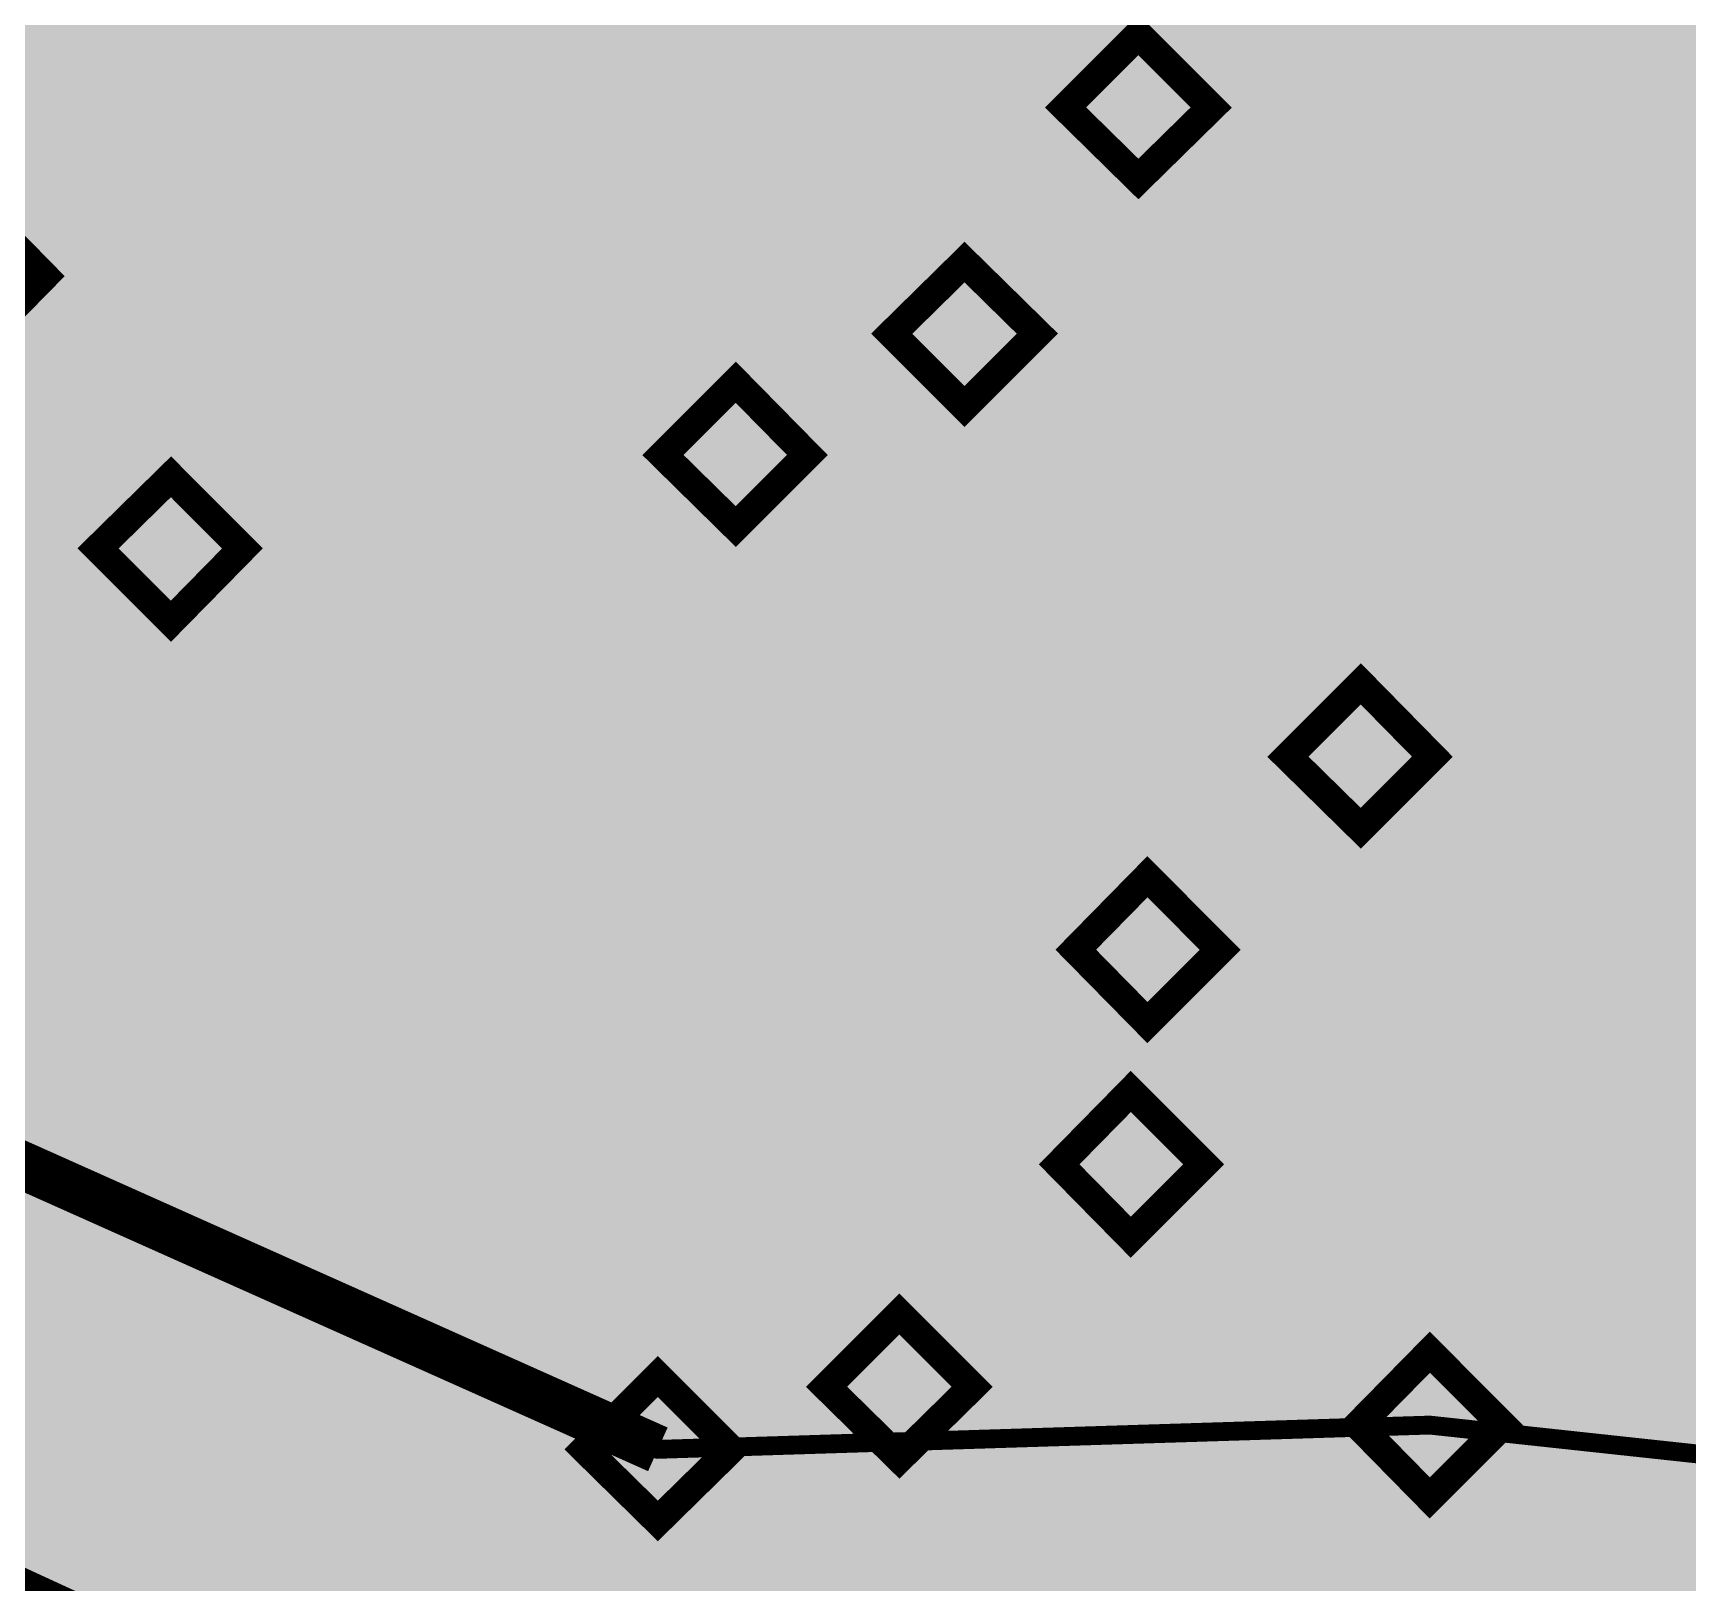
# Model space of a CAD drawing. Header units: millimetres. Extents: x 92 to 588, y 96 to 434.
# Drawn here: x 487.79 to 510.62, y 305.05 to 326.44 of the extents above; entities that cross this region are included whole.
import ezdxf

# ---------------------------------------------------------------- set-up
doc = ezdxf.new("R2010")
doc.units = ezdxf.units.MM
doc.layers.add('H', color=7, linetype='Continuous')
doc.layers.add('P', color=7, linetype='Continuous')

msp = doc.modelspace()

# ---------------------------------------------------------------- hatches: boundary and pattern name
at = {"layer": 'H', "linetype": 'Continuous'}
for points in [[(291.162, 223.903), (291.162, 433.788), (588.166, 433.788), (588.166, 223.903), (291.162, 223.903)], [(503.04, 324.427), (502.035, 325.414), (503.04, 326.42), (504.046, 325.414), (503.04, 324.427)], [(504.046, 323.016), (503.958, 323.016), (503.799, 323.051), (503.728, 323.068), (503.658, 323.104), (503.534, 323.192), (503.464, 323.245), (503.411, 323.333), (503.305, 323.509), (503.27, 323.633), (503.234, 323.756), (503.181, 324.039), (503.181, 324.197), (503.181, 324.374), (503.217, 324.674), (503.252, 324.815), (503.287, 324.938), (503.393, 325.185), (503.464, 325.291), (503.534, 325.379), (503.728, 325.538), (503.834, 325.591), (503.94, 325.644), (504.205, 325.697), (504.346, 325.697), (504.434, 325.697), (504.504, 325.697), (504.575, 325.679), (504.645, 325.661), (504.645, 325.326), (504.575, 325.362), (504.487, 325.379), (504.399, 325.397), (504.293, 325.397), (504.222, 325.397), (504.081, 325.379), (503.94, 325.326), (503.834, 325.238), (503.781, 325.185), (503.728, 325.132), (503.658, 324.991), (503.587, 324.832), (503.552, 324.638), (503.534, 324.533), (503.658, 324.356), (503.534, 324.286), (503.534, 324.25), (503.534, 324.18), (503.534, 324.127), (503.534, 324.003), (503.57, 323.774), (503.587, 323.703), (503.622, 323.615), (503.675, 323.492), (503.711, 323.439), (503.799, 323.368), (503.869, 323.333), (503.958, 323.298), (504.046, 323.298), (504.152, 323.298), (504.275, 323.351), (504.346, 323.404), (504.381, 323.457), (504.416, 323.492), (504.451, 323.58), (504.504, 323.756), (504.504, 323.898), (504.504, 323.968), (504.487, 324.109), (504.469, 324.162), (504.451, 324.215), (504.381, 324.303), (504.328, 324.338), (504.293, 324.374), (504.222, 324.409), (504.187, 324.427), (504.099, 324.427), (504.01, 324.427), (503.887, 324.427), (503.764, 324.391), (503.658, 324.356), (503.534, 324.533), (503.658, 324.621), (503.799, 324.674), (503.869, 324.691), (504.01, 324.727), (504.081, 324.727), (504.222, 324.709), (504.346, 324.691), (504.399, 324.674), (504.522, 324.603), (504.575, 324.568), (504.645, 324.515), (504.751, 324.374), (504.787, 324.303), (504.822, 324.215), (504.857, 324.021), (504.857, 323.809), (504.822, 323.633), (504.804, 323.545), (504.769, 323.457), (504.681, 323.315), (504.628, 323.263), (504.557, 323.21), (504.434, 323.104), (504.363, 323.086), (504.293, 323.051), (504.134, 323.016), (504.046, 323.016)], [(508.226, 323.068), (508.226, 323.439), (508.385, 323.598), (508.544, 323.739), (508.702, 323.898), (508.844, 324.056), (508.985, 324.215), (509.179, 324.48), (509.249, 324.568), (509.302, 324.674), (509.355, 324.868), (509.355, 324.973), (509.355, 325.079), (509.32, 325.168), (509.302, 325.203), (509.249, 325.273), (509.232, 325.309), (509.161, 325.344), (509.09, 325.379), (509.002, 325.397), (508.914, 325.414), (508.826, 325.397), (508.72, 325.379), (508.632, 325.362), (508.544, 325.326), (508.473, 325.291), (508.403, 325.256), (508.332, 325.22), (508.297, 325.185), (508.279, 325.556), (508.403, 325.608), (508.579, 325.661), (508.667, 325.679), (508.844, 325.697), (508.932, 325.714), (509.02, 325.697), (509.179, 325.679), (509.32, 325.626), (509.443, 325.556), (509.496, 325.52), (509.549, 325.467), (509.62, 325.362), (509.673, 325.22), (509.708, 325.079), (509.708, 324.991), (509.708, 324.85), (509.673, 324.709), (509.637, 324.585), (509.567, 324.48), (509.514, 324.374), (509.426, 324.25), (509.32, 324.144), (509.232, 324.039), (509.055, 323.862), (508.861, 323.668), (508.685, 323.492), (508.544, 323.368), (509.814, 323.368), (509.814, 323.068), (508.226, 323.068)], [(505.88, 323.016), (505.686, 323.016), (505.51, 323.051), (505.333, 323.104), (505.192, 323.157), (505.192, 323.527), (505.263, 323.492), (505.333, 323.457), (505.422, 323.421), (505.51, 323.386), (505.598, 323.351), (505.686, 323.333), (505.774, 323.315), (505.88, 323.315), (505.986, 323.315), (506.092, 323.351), (506.127, 323.368), (506.215, 323.439), (506.251, 323.474), (506.321, 323.562), (506.356, 323.651), (506.374, 323.756), (506.392, 323.898), (506.392, 323.968), (506.374, 324.074), (506.356, 324.127), (506.321, 324.162), (506.268, 324.233), (506.233, 324.268), (506.198, 324.303), (506.11, 324.338), (506.057, 324.356), (505.951, 324.374), (505.81, 324.391), (505.669, 324.374), (505.527, 324.356), (505.404, 324.338), (505.298, 324.321), (505.298, 325.661), (506.727, 325.661), (506.727, 325.344), (505.633, 325.344), (505.633, 324.656), (505.704, 324.674), (505.827, 324.674), (505.88, 324.674), (506.057, 324.674), (506.215, 324.638), (506.286, 324.621), (506.409, 324.568), (506.48, 324.515), (506.533, 324.462), (506.639, 324.338), (506.674, 324.268), (506.709, 324.197), (506.745, 324.003), (506.745, 323.792), (506.709, 323.633), (506.674, 323.545), (506.639, 323.474), (506.568, 323.333), (506.515, 323.263), (506.462, 323.21), (506.321, 323.121), (506.233, 323.086), (506.162, 323.051), (505.968, 323.016), (505.88, 323.016)], [(486.954, 322.081), (485.948, 323.086), (486.954, 324.092), (487.941, 323.086), (486.954, 322.081)], [(507.256, 323.068), (507.256, 323.562), (507.679, 323.562), (507.679, 323.068), (507.256, 323.068)], [(500.641, 321.287), (499.636, 322.292), (500.641, 323.28), (501.647, 322.292), (500.641, 321.287)], [(488.859, 320.158), (488.7, 320.193), (488.629, 320.211), (488.559, 320.246), (488.435, 320.334), (488.382, 320.387), (488.312, 320.458), (488.206, 320.652), (488.171, 320.775), (488.135, 320.881), (488.1, 321.181), (488.1, 321.34), (488.1, 321.516), (488.135, 321.816), (488.171, 321.957), (488.206, 322.081), (488.312, 322.328), (488.382, 322.433), (488.453, 322.522), (488.629, 322.68), (488.735, 322.733), (488.859, 322.786), (489.106, 322.839), (489.247, 322.839), (489.335, 322.839), (489.423, 322.839), (489.494, 322.822), (489.547, 322.804), (489.547, 322.469), (489.476, 322.504), (489.388, 322.522), (489.3, 322.539), (489.211, 322.539), (489.123, 322.539), (488.982, 322.522), (488.859, 322.469), (488.735, 322.381), (488.682, 322.328), (488.629, 322.275), (488.559, 322.134), (488.506, 321.975), (488.453, 321.781), (488.453, 321.675), (488.559, 321.499), (488.453, 321.428), (488.453, 321.393), (488.453, 321.358), (488.435, 321.322), (488.435, 321.269), (488.453, 321.146), (488.471, 320.917), (488.488, 320.828), (488.524, 320.758), (488.594, 320.634), (488.629, 320.581), (488.7, 320.511), (488.788, 320.476), (488.859, 320.44), (488.947, 320.44), (489.053, 320.44), (489.176, 320.493), (489.247, 320.546), (489.282, 320.581), (489.317, 320.634), (489.37, 320.723), (489.405, 320.899), (489.423, 321.04), (489.423, 321.111), (489.388, 321.252), (489.37, 321.305), (489.353, 321.358), (489.282, 321.446), (489.247, 321.481), (489.211, 321.516), (489.123, 321.552), (489.088, 321.552), (489, 321.569), (488.912, 321.569), (488.788, 321.569), (488.682, 321.534), (488.559, 321.499), (488.453, 321.675), (488.576, 321.763), (488.7, 321.816), (488.77, 321.834), (488.912, 321.851), (488.982, 321.869), (489.141, 321.851), (489.247, 321.834), (489.317, 321.816), (489.423, 321.746), (489.494, 321.71), (489.564, 321.657), (489.67, 321.516), (489.705, 321.428), (489.741, 321.358), (489.776, 321.163), (489.776, 320.952), (489.741, 320.758), (489.705, 320.687), (489.67, 320.599), (489.582, 320.458), (489.529, 320.405), (489.476, 320.334), (489.335, 320.246), (489.264, 320.211), (489.194, 320.193), (489.035, 320.158), (488.859, 320.158)], [(490.781, 320.158), (490.605, 320.158), (490.411, 320.193), (490.252, 320.246), (490.111, 320.299), (490.111, 320.67), (490.182, 320.634), (490.252, 320.599), (490.323, 320.564), (490.411, 320.528), (490.517, 320.493), (490.605, 320.476), (490.693, 320.458), (490.781, 320.458), (490.887, 320.458), (490.993, 320.493), (491.046, 320.511), (491.134, 320.581), (491.169, 320.617), (491.222, 320.687), (491.258, 320.793), (491.293, 320.899), (491.293, 321.04), (491.293, 321.093), (491.275, 321.216), (491.258, 321.269), (491.24, 321.305), (491.187, 321.375), (491.152, 321.41), (491.116, 321.446), (491.011, 321.481), (490.958, 321.499), (490.852, 321.516), (490.728, 321.534), (490.587, 321.516), (490.446, 321.499), (490.305, 321.481), (490.217, 321.463), (490.217, 322.786), (491.628, 322.786), (491.628, 322.486), (490.552, 322.486), (490.552, 321.798), (490.605, 321.816), (490.728, 321.816), (490.781, 321.816), (490.975, 321.816), (491.116, 321.781), (491.187, 321.763), (491.31, 321.693), (491.381, 321.657), (491.452, 321.604), (491.54, 321.481), (491.575, 321.41), (491.61, 321.34), (491.646, 321.146), (491.646, 320.934), (491.61, 320.775), (491.593, 320.687), (491.557, 320.617), (491.469, 320.476), (491.416, 320.405), (491.363, 320.352), (491.222, 320.264), (491.152, 320.229), (491.064, 320.193), (490.887, 320.158), (490.781, 320.158)], [(493.85, 320.158), (493.692, 320.193), (493.621, 320.211), (493.551, 320.246), (493.427, 320.334), (493.374, 320.387), (493.304, 320.458), (493.198, 320.652), (493.163, 320.775), (493.127, 320.881), (493.092, 321.181), (493.092, 321.34), (493.092, 321.516), (493.127, 321.816), (493.163, 321.957), (493.198, 322.081), (493.304, 322.328), (493.374, 322.433), (493.445, 322.522), (493.621, 322.68), (493.727, 322.733), (493.85, 322.786), (494.097, 322.839), (494.239, 322.839), (494.327, 322.839), (494.415, 322.839), (494.485, 322.822), (494.538, 322.804), (494.538, 322.469), (494.468, 322.504), (494.38, 322.522), (494.291, 322.539), (494.203, 322.539), (494.115, 322.539), (493.974, 322.522), (493.85, 322.469), (493.727, 322.381), (493.674, 322.328), (493.621, 322.275), (493.551, 322.134), (493.498, 321.975), (493.445, 321.781), (493.445, 321.675), (493.551, 321.499), (493.445, 321.428), (493.445, 321.393), (493.445, 321.358), (493.427, 321.322), (493.427, 321.269), (493.445, 321.146), (493.462, 320.917), (493.48, 320.828), (493.515, 320.758), (493.586, 320.634), (493.621, 320.581), (493.692, 320.511), (493.78, 320.476), (493.85, 320.44), (493.939, 320.44), (494.045, 320.44), (494.168, 320.493), (494.256, 320.546), (494.274, 320.581), (494.309, 320.634), (494.362, 320.723), (494.397, 320.899), (494.415, 321.04), (494.415, 321.111), (494.38, 321.252), (494.362, 321.305), (494.344, 321.358), (494.274, 321.446), (494.239, 321.481), (494.203, 321.516), (494.115, 321.552), (494.08, 321.552), (493.992, 321.569), (493.903, 321.569), (493.78, 321.569), (493.674, 321.534), (493.551, 321.499), (493.445, 321.675), (493.568, 321.763), (493.692, 321.816), (493.762, 321.834), (493.903, 321.851), (493.974, 321.869), (494.133, 321.851), (494.239, 321.834), (494.309, 321.816), (494.415, 321.746), (494.485, 321.71), (494.556, 321.657), (494.662, 321.516), (494.697, 321.428), (494.732, 321.358), (494.768, 321.163), (494.768, 321.058), (494.768, 320.952), (494.732, 320.758), (494.697, 320.687), (494.662, 320.599), (494.574, 320.458), (494.521, 320.405), (494.468, 320.334), (494.327, 320.246), (494.256, 320.211), (494.186, 320.193), (494.027, 320.158), (493.85, 320.158)], [(497.484, 319.629), (496.479, 320.617), (497.484, 321.622), (498.472, 320.617), (497.484, 319.629)], [(492.175, 320.211), (492.175, 320.705), (492.58, 320.705), (492.58, 320.211), (492.175, 320.211)], [(489.688, 318.324), (488.682, 319.329), (489.688, 320.317), (490.675, 319.329), (489.688, 318.324)], [(500.359, 317.301), (500.2, 317.318), (500.13, 317.353), (500.059, 317.389), (499.918, 317.477), (499.865, 317.53), (499.812, 317.6), (499.707, 317.794), (499.654, 317.9), (499.618, 318.024), (499.583, 318.306), (499.583, 318.482), (499.583, 318.641), (499.618, 318.959), (499.654, 319.082), (499.689, 319.223), (499.795, 319.453), (499.865, 319.558), (499.936, 319.664), (500.13, 319.805), (500.236, 319.876), (500.342, 319.911), (500.606, 319.982), (500.747, 319.982), (500.835, 319.982), (500.906, 319.964), (500.977, 319.964), (501.047, 319.946), (501.047, 319.611), (500.977, 319.629), (500.888, 319.664), (500.8, 319.682), (500.694, 319.682), (500.624, 319.682), (500.465, 319.647), (500.342, 319.594), (500.236, 319.523), (500.183, 319.47), (500.13, 319.4), (500.042, 319.276), (499.989, 319.117), (499.954, 318.923), (499.936, 318.818), (500.059, 318.641), (499.936, 318.571), (499.936, 318.535), (499.936, 318.5), (499.936, 318.271), (499.971, 318.059), (499.989, 317.971), (500.024, 317.9), (500.077, 317.777), (500.112, 317.724), (500.2, 317.653), (500.271, 317.6), (500.359, 317.583), (500.447, 317.583), (500.536, 317.583), (500.677, 317.636), (500.747, 317.689), (500.783, 317.724), (500.818, 317.759), (500.853, 317.865), (500.906, 318.024), (500.906, 318.165), (500.906, 318.253), (500.888, 318.377), (500.871, 318.429), (500.853, 318.482), (500.783, 318.588), (500.73, 318.623), (500.694, 318.641), (500.624, 318.676), (500.571, 318.694), (500.5, 318.712), (500.412, 318.712), (500.289, 318.712), (500.165, 318.676), (500.059, 318.641), (499.936, 318.818), (500.059, 318.888), (500.2, 318.941), (500.253, 318.976), (500.412, 318.994), (500.483, 318.994), (500.624, 318.994), (500.747, 318.959), (500.8, 318.941), (500.924, 318.888), (500.977, 318.835), (501.047, 318.782), (501.153, 318.659), (501.188, 318.571), (501.224, 318.482), (501.259, 318.288), (501.259, 318.183), (501.259, 318.094), (501.224, 317.9), (501.188, 317.812), (501.153, 317.742), (501.065, 317.6), (501.012, 317.53), (500.959, 317.477), (500.835, 317.389), (500.765, 317.353), (500.694, 317.318), (500.536, 317.301), (500.359, 317.301)], [(504.628, 317.353), (504.628, 317.706), (504.787, 317.865), (504.945, 318.024), (505.104, 318.165), (505.245, 318.324), (505.386, 318.482), (505.58, 318.747), (505.651, 318.853), (505.704, 318.941), (505.757, 319.153), (505.757, 319.258), (505.757, 319.364), (505.721, 319.453), (505.704, 319.488), (505.651, 319.558), (505.633, 319.576), (505.563, 319.629), (505.492, 319.664), (505.404, 319.682), (505.316, 319.682), (505.228, 319.682), (505.122, 319.664), (505.034, 319.629), (504.945, 319.594), (504.875, 319.576), (504.804, 319.523), (504.734, 319.488), (504.698, 319.453), (504.681, 319.823), (504.804, 319.876), (504.981, 319.929), (505.069, 319.964), (505.245, 319.982), (505.333, 319.982), (505.422, 319.982), (505.58, 319.964), (505.721, 319.911), (505.845, 319.841), (505.898, 319.788), (505.951, 319.735), (506.021, 319.629), (506.074, 319.505), (506.11, 319.347), (506.11, 319.276), (506.11, 319.117), (506.074, 318.994), (506.039, 318.87), (505.968, 318.747), (505.898, 318.641), (505.827, 318.535), (505.721, 318.429), (505.633, 318.306), (505.457, 318.13), (505.263, 317.953), (505.086, 317.759), (504.945, 317.636), (506.215, 317.636), (506.215, 317.353), (504.628, 317.353)], [(502.282, 317.301), (502.088, 317.301), (501.911, 317.336), (501.735, 317.371), (501.594, 317.442), (501.594, 317.812), (501.665, 317.777), (501.735, 317.742), (501.823, 317.706), (501.911, 317.671), (502, 317.636), (502.088, 317.618), (502.176, 317.6), (502.282, 317.6), (502.388, 317.6), (502.494, 317.636), (502.529, 317.653), (502.617, 317.706), (502.652, 317.759), (502.723, 317.83), (502.758, 317.936), (502.776, 318.041), (502.793, 318.165), (502.793, 318.235), (502.758, 318.341), (502.758, 318.394), (502.723, 318.447), (502.67, 318.518), (502.635, 318.535), (502.599, 318.571), (502.511, 318.623), (502.458, 318.641), (502.352, 318.659), (502.211, 318.659), (502.07, 318.659), (501.929, 318.641), (501.806, 318.623), (501.7, 318.606), (501.7, 319.929), (503.129, 319.929), (503.129, 319.629), (502.035, 319.629), (502.035, 318.941), (502.105, 318.941), (502.158, 318.941), (502.229, 318.959), (502.282, 318.959), (502.458, 318.941), (502.617, 318.923), (502.67, 318.906), (502.811, 318.835), (502.882, 318.8), (502.935, 318.747), (503.04, 318.623), (503.076, 318.553), (503.111, 318.465), (503.129, 318.288), (503.146, 318.165), (503.129, 318.077), (503.111, 317.9), (503.076, 317.83), (503.04, 317.742), (502.97, 317.6), (502.917, 317.548), (502.864, 317.495), (502.723, 317.389), (502.635, 317.353), (502.564, 317.336), (502.37, 317.301), (502.282, 317.301)], [(507.591, 317.353), (507.591, 318.235), (507.591, 318.518), (507.591, 319.523), (506.709, 318.518), (507.591, 318.518), (507.591, 318.235), (506.445, 318.235), (506.445, 318.606), (507.609, 319.929), (507.926, 319.929), (507.926, 318.518), (508.226, 318.518), (508.226, 318.235), (507.926, 318.235), (507.926, 317.353), (507.591, 317.353)], [(503.658, 317.353), (503.658, 317.847), (504.081, 317.847), (504.081, 317.353), (503.658, 317.353)], [(506.11, 315.466), (505.104, 316.454), (506.11, 317.459), (507.097, 316.454), (506.11, 315.466)], [(487.589, 314.143), (487.589, 314.425), (487.659, 314.425), (487.783, 314.461), (487.836, 314.496), (487.871, 314.531), (487.941, 314.637), (487.977, 314.708), (487.994, 314.761), (488.03, 314.937), (488.047, 315.025), (488.065, 315.237), (488.065, 315.484), (488.065, 315.748), (488.047, 315.942), (488.03, 316.048), (487.994, 316.207), (487.977, 316.278), (487.941, 316.348), (487.871, 316.436), (487.836, 316.472), (487.783, 316.507), (487.659, 316.542), (487.589, 316.542), (487.518, 316.542), (487.412, 316.507), (487.359, 316.472), (487.306, 316.436), (487.236, 316.33), (487.218, 316.278), (487.183, 316.207), (487.148, 316.031), (487.13, 315.942), (487.13, 315.731), (487.112, 315.484), (487.13, 315.237), (487.13, 315.025), (487.148, 314.937), (487.183, 314.778), (487.201, 314.708), (487.236, 314.637), (487.306, 314.531), (487.359, 314.496), (487.395, 314.461), (487.518, 314.425), (487.589, 314.425), (487.589, 314.143), (487.483, 314.143), (487.306, 314.178), (487.148, 314.267), (487.024, 314.39), (486.971, 314.478), (486.918, 314.567), (486.848, 314.778), (486.795, 315.025), (486.777, 315.325), (486.76, 315.484), (486.777, 315.66), (486.795, 315.96), (486.848, 316.207), (486.918, 316.419), (486.971, 316.507), (487.024, 316.577), (487.148, 316.701), (487.306, 316.789), (487.483, 316.824), (487.589, 316.824), (487.695, 316.824), (487.889, 316.789), (488.047, 316.701), (488.171, 316.577), (488.224, 316.489), (488.259, 316.419), (488.347, 316.207), (488.4, 315.942), (488.418, 315.66), (488.418, 315.325), (488.4, 315.025), (488.347, 314.761), (488.259, 314.549), (488.224, 314.461), (488.171, 314.39), (488.03, 314.267), (487.889, 314.178), (487.695, 314.143), (487.589, 314.143)], [(488.753, 314.196), (488.753, 314.567), (488.929, 314.725), (489.088, 314.866), (489.229, 315.025), (489.388, 315.184), (489.529, 315.343), (489.723, 315.607), (489.776, 315.695), (489.829, 315.801), (489.882, 315.995), (489.899, 316.101), (489.882, 316.207), (489.864, 316.295), (489.846, 316.33), (489.794, 316.401), (489.758, 316.436), (489.705, 316.472), (489.617, 316.507), (489.547, 316.524), (489.441, 316.542), (489.353, 316.524), (489.264, 316.507), (489.176, 316.489), (489.088, 316.454), (489.017, 316.419), (488.947, 316.383), (488.876, 316.348), (488.823, 316.313), (488.806, 316.683), (488.929, 316.736), (489.106, 316.789), (489.211, 316.807), (489.388, 316.824), (489.476, 316.842), (489.564, 316.824), (489.723, 316.807), (489.864, 316.754), (489.988, 316.683), (490.04, 316.648), (490.093, 316.595), (490.164, 316.472), (490.217, 316.348), (490.252, 316.207), (490.252, 316.119), (490.235, 315.978), (490.217, 315.837), (490.164, 315.713), (490.111, 315.607), (490.04, 315.501), (489.952, 315.378), (489.864, 315.272), (489.758, 315.166), (489.6, 314.99), (489.405, 314.796), (489.211, 314.619), (489.088, 314.496), (490.358, 314.496), (490.358, 314.196), (488.753, 314.196)], [(503.164, 312.785), (502.176, 313.79), (503.164, 314.796), (504.169, 313.79), (503.164, 312.785)], [(503.94, 311.656), (503.852, 311.674), (503.693, 311.691), (503.622, 311.727), (503.552, 311.762), (503.428, 311.85), (503.375, 311.903), (503.305, 311.974), (503.199, 312.168), (503.164, 312.273), (503.129, 312.397), (503.093, 312.679), (503.093, 312.856), (503.093, 313.014), (503.129, 313.314), (503.164, 313.455), (503.199, 313.596), (503.305, 313.826), (503.375, 313.932), (503.446, 314.02), (503.622, 314.178), (503.728, 314.231), (503.852, 314.284), (504.099, 314.337), (504.24, 314.355), (504.328, 314.355), (504.399, 314.337), (504.487, 314.337), (504.54, 314.32), (504.54, 313.984), (504.469, 314.002), (504.381, 314.037), (504.293, 314.055), (504.205, 314.055), (504.116, 314.055), (503.975, 314.02), (503.834, 313.967), (503.728, 313.879), (503.675, 313.826), (503.622, 313.773), (503.552, 313.649), (503.499, 313.473), (503.446, 313.297), (503.446, 313.191), (503.552, 312.997), (503.446, 312.944), (503.446, 312.908), (503.428, 312.873), (503.428, 312.644), (503.464, 312.432), (503.481, 312.344), (503.517, 312.256), (503.587, 312.132), (503.622, 312.097), (503.693, 312.027), (503.764, 311.974), (503.852, 311.956), (503.94, 311.938), (504.046, 311.956), (504.169, 312.009), (504.24, 312.062), (504.275, 312.097), (504.31, 312.132), (504.363, 312.221), (504.399, 312.397), (504.416, 312.538), (504.416, 312.626), (504.381, 312.75), (504.363, 312.803), (504.346, 312.856), (504.275, 312.961), (504.24, 312.997), (504.205, 313.014), (504.116, 313.05), (504.081, 313.067), (503.993, 313.085), (503.905, 313.085), (503.781, 313.085), (503.675, 313.05), (503.552, 312.997), (503.446, 313.191), (503.57, 313.261), (503.693, 313.314), (503.764, 313.349), (503.905, 313.367), (503.975, 313.367), (504.116, 313.367), (504.24, 313.332), (504.293, 313.314), (504.416, 313.261), (504.487, 313.208), (504.557, 313.155), (504.663, 313.014), (504.698, 312.944), (504.716, 312.856), (504.751, 312.662), (504.769, 312.556), (504.751, 312.45), (504.734, 312.273), (504.698, 312.185), (504.663, 312.097), (504.575, 311.956), (504.522, 311.903), (504.451, 311.85), (504.328, 311.762), (504.257, 311.727), (504.187, 311.691), (504.028, 311.674), (503.94, 311.656)], [(505.774, 311.656), (505.598, 311.674), (505.404, 311.709), (505.245, 311.744), (505.104, 311.815), (505.104, 312.185), (505.175, 312.15), (505.245, 312.115), (505.316, 312.079), (505.404, 312.044), (505.51, 312.009), (505.598, 311.991), (505.686, 311.974), (505.774, 311.956), (505.88, 311.974), (505.986, 312.009), (506.039, 312.027), (506.11, 312.079), (506.162, 312.115), (506.215, 312.203), (506.251, 312.291), (506.286, 312.415), (506.286, 312.538), (506.286, 312.609), (506.268, 312.714), (506.251, 312.767), (506.233, 312.803), (506.18, 312.891), (506.145, 312.908), (506.11, 312.944), (506.004, 312.997), (505.951, 312.997), (505.845, 313.032), (505.721, 313.032), (505.58, 313.032), (505.439, 313.014), (505.298, 312.997), (505.21, 312.961), (505.21, 314.302), (506.621, 314.302), (506.621, 314.002), (505.545, 314.002), (505.545, 313.314), (505.598, 313.314), (505.669, 313.314), (505.721, 313.332), (505.774, 313.332), (505.968, 313.314), (506.11, 313.297), (506.18, 313.279), (506.304, 313.208), (506.374, 313.155), (506.427, 313.12), (506.533, 312.997), (506.568, 312.926), (506.603, 312.838), (506.639, 312.662), (506.639, 312.538), (506.639, 312.45), (506.603, 312.273), (506.586, 312.185), (506.55, 312.115), (506.462, 311.974), (506.409, 311.921), (506.356, 311.868), (506.215, 311.762), (506.145, 311.727), (506.057, 311.691), (505.88, 311.674), (505.774, 311.656)], [(508.491, 311.674), (508.42, 311.674), (508.332, 311.691), (508.279, 311.709), (508.279, 312.027), (508.332, 312.009), (508.42, 311.991), (508.508, 311.974), (508.614, 311.974), (508.702, 311.974), (508.844, 311.991), (508.985, 312.044), (509.09, 312.132), (509.143, 312.185), (509.196, 312.238), (509.267, 312.379), (509.32, 312.538), (509.355, 312.732), (509.373, 312.82), (509.267, 313.014), (509.373, 313.067), (509.373, 313.138), (509.373, 313.191), (509.373, 313.244), (509.373, 313.367), (509.355, 313.579), (509.32, 313.667), (509.302, 313.755), (509.232, 313.879), (509.196, 313.932), (509.161, 313.967), (509.073, 314.02), (509.038, 314.037), (508.949, 314.073), (508.861, 314.073), (508.755, 314.055), (508.632, 314.02), (508.561, 313.949), (508.526, 313.914), (508.491, 313.879), (508.455, 313.79), (508.403, 313.614), (508.403, 313.473), (508.403, 313.402), (508.42, 313.261), (508.438, 313.208), (508.455, 313.155), (508.526, 313.067), (508.579, 313.032), (508.614, 312.997), (508.685, 312.961), (508.72, 312.944), (508.808, 312.944), (508.896, 312.926), (509.02, 312.944), (509.143, 312.979), (509.267, 313.014), (509.373, 312.82), (509.232, 312.75), (509.108, 312.697), (509.038, 312.679), (508.896, 312.644), (508.826, 312.644), (508.685, 312.662), (508.561, 312.679), (508.508, 312.697), (508.385, 312.767), (508.332, 312.803), (508.261, 312.856), (508.156, 312.997), (508.12, 313.067), (508.085, 313.155), (508.05, 313.349), (508.05, 313.455), (508.05, 313.561), (508.085, 313.738), (508.12, 313.826), (508.138, 313.914), (508.244, 314.055), (508.297, 314.108), (508.35, 314.161), (508.473, 314.249), (508.632, 314.32), (508.791, 314.355), (508.949, 314.355), (509.126, 314.32), (509.196, 314.284), (509.267, 314.267), (509.39, 314.178), (509.443, 314.126), (509.514, 314.037), (509.602, 313.861), (509.655, 313.755), (509.69, 313.632), (509.725, 313.332), (509.725, 312.997), (509.69, 312.697), (509.655, 312.556), (509.62, 312.415), (509.514, 312.185), (509.443, 312.079), (509.355, 311.991), (509.179, 311.833), (509.073, 311.78), (508.967, 311.727), (508.72, 311.674), (508.561, 311.674), (508.491, 311.674)], [(507.168, 311.709), (507.168, 312.203), (507.574, 312.203), (507.574, 311.709), (507.168, 311.709)], [(502.935, 309.822), (501.947, 310.827), (502.935, 311.833), (503.94, 310.827), (502.935, 309.822)], [(490.658, 307.74), (490.499, 307.758), (490.429, 307.793), (490.358, 307.828), (490.235, 307.917), (490.182, 307.97), (490.111, 308.04), (490.005, 308.234), (489.97, 308.34), (489.935, 308.463), (489.899, 308.746), (489.899, 308.922), (489.899, 309.081), (489.935, 309.398), (489.97, 309.522), (490.005, 309.663), (490.111, 309.892), (490.182, 309.998), (490.252, 310.104), (490.429, 310.245), (490.534, 310.316), (490.658, 310.351), (490.905, 310.421), (491.046, 310.421), (491.134, 310.421), (491.222, 310.404), (491.293, 310.404), (491.346, 310.386), (491.346, 310.051), (491.275, 310.069), (491.187, 310.104), (491.099, 310.122), (491.011, 310.122), (490.922, 310.122), (490.781, 310.086), (490.658, 310.033), (490.534, 309.963), (490.481, 309.91), (490.429, 309.839), (490.358, 309.716), (490.305, 309.557), (490.252, 309.363), (490.252, 309.257), (490.358, 309.081), (490.252, 309.01), (490.252, 308.975), (490.252, 308.94), (490.235, 308.904), (490.235, 308.852), (490.252, 308.71), (490.27, 308.499), (490.287, 308.411), (490.323, 308.34), (490.393, 308.217), (490.429, 308.164), (490.499, 308.093), (490.587, 308.04), (490.658, 308.023), (490.746, 308.023), (490.852, 308.023), (490.975, 308.075), (491.046, 308.128), (491.081, 308.164), (491.116, 308.199), (491.169, 308.305), (491.205, 308.463), (491.222, 308.605), (491.222, 308.693), (491.187, 308.816), (491.169, 308.869), (491.152, 308.922), (491.081, 309.028), (491.046, 309.063), (491.011, 309.081), (490.922, 309.116), (490.887, 309.134), (490.799, 309.151), (490.711, 309.151), (490.587, 309.151), (490.481, 309.116), (490.358, 309.081), (490.252, 309.257), (490.376, 309.328), (490.499, 309.398), (490.57, 309.416), (490.711, 309.434), (490.781, 309.434), (490.94, 309.434), (491.046, 309.398), (491.116, 309.381), (491.222, 309.328), (491.293, 309.293), (491.363, 309.222), (491.469, 309.098), (491.505, 309.01), (491.54, 308.922), (491.575, 308.728), (491.575, 308.534), (491.54, 308.34), (491.505, 308.252), (491.469, 308.181), (491.381, 308.04), (491.328, 307.97), (491.275, 307.917), (491.134, 307.828), (491.064, 307.793), (490.993, 307.758), (490.834, 307.74), (490.658, 307.74)], [(492.616, 307.74), (492.457, 307.758), (492.369, 307.793), (492.298, 307.828), (492.175, 307.917), (492.122, 307.97), (492.051, 308.04), (491.963, 308.234), (491.91, 308.34), (491.875, 308.463), (491.84, 308.746), (491.84, 308.922), (491.84, 309.081), (491.875, 309.398), (491.91, 309.522), (491.945, 309.663), (492.051, 309.892), (492.122, 309.998), (492.192, 310.104), (492.369, 310.245), (492.492, 310.316), (492.598, 310.351), (492.863, 310.421), (493.004, 310.421), (493.092, 310.421), (493.163, 310.404), (493.233, 310.404), (493.286, 310.386), (493.286, 310.051), (493.215, 310.069), (493.145, 310.104), (493.057, 310.122), (492.951, 310.122), (492.88, 310.122), (492.722, 310.086), (492.598, 310.033), (492.475, 309.963), (492.422, 309.91), (492.386, 309.839), (492.298, 309.716), (492.245, 309.557), (492.21, 309.363), (492.192, 309.257), (492.298, 309.081), (492.192, 309.01), (492.192, 308.975), (492.192, 308.94), (492.192, 308.71), (492.21, 308.499), (492.245, 308.411), (492.263, 308.34), (492.334, 308.217), (492.369, 308.164), (492.439, 308.093), (492.528, 308.04), (492.598, 308.023), (492.704, 308.023), (492.792, 308.023), (492.933, 308.075), (493.004, 308.128), (493.039, 308.164), (493.057, 308.199), (493.11, 308.305), (493.163, 308.463), (493.163, 308.605), (493.163, 308.693), (493.145, 308.816), (493.092, 308.922), (493.039, 309.028), (492.986, 309.063), (492.951, 309.081), (492.88, 309.116), (492.827, 309.134), (492.739, 309.151), (492.651, 309.151), (492.528, 309.151), (492.422, 309.116), (492.298, 309.081), (492.192, 309.257), (492.316, 309.328), (492.457, 309.398), (492.51, 309.416), (492.651, 309.434), (492.739, 309.434), (492.88, 309.434), (493.004, 309.398), (493.057, 309.381), (493.18, 309.328), (493.233, 309.293), (493.304, 309.222), (493.41, 309.098), (493.445, 309.01), (493.48, 308.922), (493.515, 308.728), (493.515, 308.622), (493.515, 308.534), (493.48, 308.34), (493.445, 308.252), (493.41, 308.181), (493.321, 308.04), (493.268, 307.97), (493.215, 307.917), (493.092, 307.828), (493.004, 307.793), (492.933, 307.758), (492.775, 307.74), (492.616, 307.74)], [(495.65, 307.74), (495.491, 307.758), (495.42, 307.793), (495.35, 307.828), (495.226, 307.917), (495.173, 307.97), (495.103, 308.04), (494.997, 308.234), (494.962, 308.34), (494.926, 308.463), (494.891, 308.746), (494.891, 308.922), (494.891, 309.081), (494.926, 309.398), (494.962, 309.522), (494.997, 309.663), (495.103, 309.892), (495.173, 309.998), (495.244, 310.104), (495.42, 310.245), (495.526, 310.316), (495.65, 310.351), (495.897, 310.421), (496.038, 310.421), (496.126, 310.421), (496.214, 310.404), (496.285, 310.404), (496.338, 310.386), (496.338, 310.051), (496.267, 310.069), (496.179, 310.104), (496.091, 310.122), (496.002, 310.122), (495.914, 310.122), (495.773, 310.086), (495.65, 310.033), (495.526, 309.963), (495.473, 309.91), (495.42, 309.839), (495.35, 309.716), (495.297, 309.557), (495.244, 309.363), (495.244, 309.257), (495.35, 309.081), (495.244, 309.01), (495.244, 308.975), (495.244, 308.94), (495.226, 308.904), (495.226, 308.852), (495.244, 308.71), (495.262, 308.499), (495.279, 308.411), (495.315, 308.34), (495.385, 308.217), (495.42, 308.164), (495.491, 308.093), (495.579, 308.04), (495.65, 308.023), (495.738, 308.023), (495.844, 308.023), (495.967, 308.075), (496.055, 308.128), (496.073, 308.164), (496.108, 308.199), (496.161, 308.305), (496.196, 308.463), (496.214, 308.605), (496.214, 308.693), (496.179, 308.816), (496.161, 308.869), (496.144, 308.922), (496.073, 309.028), (496.038, 309.063), (496.002, 309.081), (495.914, 309.116), (495.879, 309.134), (495.791, 309.151), (495.703, 309.151), (495.579, 309.151), (495.473, 309.116), (495.35, 309.081), (495.244, 309.257), (495.367, 309.328), (495.491, 309.398), (495.561, 309.416), (495.703, 309.434), (495.773, 309.434), (495.932, 309.434), (496.038, 309.398), (496.108, 309.381), (496.214, 309.328), (496.285, 309.293), (496.355, 309.222), (496.461, 309.098), (496.496, 309.01), (496.532, 308.922), (496.567, 308.728), (496.567, 308.622), (496.567, 308.534), (496.532, 308.34), (496.496, 308.252), (496.461, 308.181), (496.373, 308.04), (496.32, 307.97), (496.267, 307.917), (496.126, 307.828), (496.055, 307.793), (495.985, 307.758), (495.826, 307.74), (495.65, 307.74)], [(497.608, 307.74), (497.449, 307.758), (497.361, 307.793), (497.308, 307.828), (497.167, 307.917), (497.114, 307.97), (497.061, 308.04), (496.955, 308.234), (496.902, 308.34), (496.867, 308.463), (496.831, 308.746), (496.831, 308.922), (496.831, 309.081), (496.867, 309.398), (496.902, 309.522), (496.937, 309.663), (497.043, 309.892), (497.114, 309.998), (497.184, 310.104), (497.378, 310.245), (497.484, 310.316), (497.59, 310.351), (497.855, 310.421), (497.996, 310.421), (498.084, 310.421), (498.154, 310.404), (498.225, 310.404), (498.278, 310.386), (498.278, 310.051), (498.207, 310.069), (498.137, 310.104), (498.049, 310.122), (497.943, 310.122), (497.872, 310.122), (497.713, 310.086), (497.59, 310.033), (497.466, 309.963), (497.431, 309.91), (497.378, 309.839), (497.29, 309.716), (497.237, 309.557), (497.202, 309.363), (497.184, 309.257), (497.308, 309.081), (497.184, 309.01), (497.184, 308.975), (497.184, 308.94), (497.184, 308.904), (497.184, 308.852), (497.184, 308.71), (497.202, 308.499), (497.237, 308.411), (497.255, 308.34), (497.325, 308.217), (497.361, 308.164), (497.449, 308.093), (497.519, 308.04), (497.608, 308.023), (497.696, 308.023), (497.784, 308.023), (497.925, 308.075), (497.996, 308.128), (498.031, 308.164), (498.066, 308.199), (498.101, 308.305), (498.154, 308.463), (498.154, 308.605), (498.154, 308.693), (498.137, 308.816), (498.119, 308.869), (498.084, 308.922), (498.031, 309.028), (497.978, 309.063), (497.943, 309.081), (497.872, 309.116), (497.819, 309.134), (497.731, 309.151), (497.643, 309.151), (497.537, 309.151), (497.414, 309.116), (497.308, 309.081), (497.184, 309.257), (497.308, 309.328), (497.449, 309.398), (497.502, 309.416), (497.643, 309.434), (497.731, 309.434), (497.872, 309.434), (497.996, 309.398), (498.049, 309.381), (498.172, 309.328), (498.225, 309.293), (498.295, 309.222), (498.401, 309.098), (498.437, 309.01), (498.472, 308.922), (498.507, 308.728), (498.507, 308.534), (498.472, 308.34), (498.437, 308.252), (498.401, 308.181), (498.313, 308.04), (498.26, 307.97), (498.207, 307.917), (498.084, 307.828), (498.013, 307.793), (497.925, 307.758), (497.766, 307.74), (497.608, 307.74)], [(499.742, 306.77), (498.736, 307.758), (499.742, 308.763), (500.747, 307.758), (499.742, 306.77)], [(493.974, 307.793), (493.974, 308.287), (494.38, 308.287), (494.38, 307.793), (493.974, 307.793)], [(507.062, 306.223), (506.074, 307.229), (507.062, 308.234), (508.067, 307.229), (507.062, 306.223)], [(496.408, 305.906), (495.403, 306.894), (496.408, 307.899), (497.414, 306.894), (496.408, 305.906)], [(500.659, 305.359), (500.5, 305.394), (500.43, 305.412), (500.359, 305.447), (500.236, 305.535), (500.165, 305.588), (500.112, 305.677), (500.006, 305.853), (499.971, 305.976), (499.936, 306.1), (499.883, 306.382), (499.883, 306.558), (499.883, 306.717), (499.918, 307.017), (499.954, 307.158), (499.989, 307.299), (500.095, 307.529), (500.165, 307.634), (500.236, 307.723), (500.43, 307.881), (500.536, 307.934), (500.641, 307.987), (500.906, 308.04), (501.047, 308.04), (501.135, 308.04), (501.206, 308.04), (501.276, 308.023), (501.347, 308.005), (501.347, 307.687), (501.276, 307.705), (501.188, 307.723), (501.1, 307.74), (500.994, 307.758), (500.924, 307.74), (500.783, 307.723), (500.641, 307.67), (500.536, 307.582), (500.483, 307.529), (500.43, 307.476), (500.359, 307.335), (500.289, 307.176), (500.253, 306.982), (500.236, 306.894), (500.359, 306.7), (500.236, 306.647), (500.236, 306.594), (500.236, 306.558), (500.236, 306.523), (500.236, 306.47), (500.236, 306.347), (500.271, 306.135), (500.289, 306.047), (500.324, 305.959), (500.377, 305.835), (500.412, 305.8), (500.5, 305.712), (500.571, 305.677), (500.659, 305.641), (500.747, 305.641), (500.853, 305.659), (500.977, 305.694), (501.047, 305.765), (501.082, 305.8), (501.118, 305.835), (501.171, 305.923), (501.206, 306.1), (501.206, 306.241), (501.206, 306.312), (501.188, 306.453), (501.171, 306.506), (501.153, 306.558), (501.082, 306.647), (501.03, 306.7), (500.994, 306.717), (500.924, 306.753), (500.888, 306.77), (500.8, 306.77), (500.712, 306.788), (500.589, 306.77), (500.465, 306.753), (500.359, 306.7), (500.236, 306.894), (500.377, 306.964), (500.5, 307.017), (500.571, 307.035), (500.712, 307.07), (500.783, 307.07), (500.924, 307.052), (501.047, 307.035), (501.1, 307.017), (501.224, 306.964), (501.276, 306.911), (501.347, 306.858), (501.453, 306.717), (501.488, 306.647), (501.523, 306.558), (501.559, 306.364), (501.559, 306.259), (501.559, 306.153), (501.523, 305.976), (501.506, 305.888), (501.47, 305.8), (501.382, 305.659), (501.329, 305.606), (501.259, 305.553), (501.135, 305.465), (501.065, 305.43), (500.994, 305.394), (500.835, 305.359), (500.659, 305.359)], [(502.599, 305.359), (502.441, 305.394), (502.37, 305.412), (502.3, 305.447), (502.176, 305.535), (502.123, 305.588), (502.053, 305.677), (501.947, 305.853), (501.911, 305.976), (501.876, 306.1), (501.841, 306.382), (501.841, 306.558), (501.841, 306.717), (501.876, 307.017), (501.911, 307.158), (501.947, 307.299), (502.053, 307.529), (502.123, 307.634), (502.194, 307.723), (502.37, 307.881), (502.476, 307.934), (502.599, 307.987), (502.846, 308.04), (502.987, 308.04), (503.076, 308.04), (503.146, 308.04), (503.234, 308.023), (503.287, 308.005), (503.287, 307.687), (503.217, 307.705), (503.129, 307.723), (503.04, 307.74), (502.952, 307.758), (502.864, 307.74), (502.723, 307.723), (502.599, 307.67), (502.476, 307.582), (502.423, 307.529), (502.37, 307.476), (502.3, 307.335), (502.247, 307.176), (502.194, 306.982), (502.194, 306.894), (502.3, 306.7), (502.194, 306.647), (502.194, 306.594), (502.176, 306.558), (502.176, 306.47), (502.194, 306.347), (502.211, 306.135), (502.229, 306.047), (502.264, 305.959), (502.335, 305.835), (502.37, 305.8), (502.441, 305.712), (502.529, 305.677), (502.599, 305.641), (502.688, 305.641), (502.793, 305.659), (502.917, 305.694), (502.987, 305.765), (503.023, 305.8), (503.058, 305.835), (503.111, 305.923), (503.146, 306.1), (503.164, 306.241), (503.164, 306.312), (503.129, 306.453), (503.111, 306.506), (503.093, 306.558), (503.023, 306.647), (502.987, 306.7), (502.952, 306.717), (502.864, 306.753), (502.829, 306.77), (502.74, 306.77), (502.652, 306.788), (502.529, 306.77), (502.423, 306.753), (502.3, 306.7), (502.194, 306.894), (502.317, 306.964), (502.441, 307.017), (502.511, 307.035), (502.652, 307.07), (502.723, 307.07), (502.864, 307.052), (502.987, 307.035), (503.058, 307.017), (503.164, 306.964), (503.234, 306.911), (503.305, 306.858), (503.411, 306.717), (503.446, 306.647), (503.481, 306.558), (503.499, 306.364), (503.517, 306.259), (503.517, 306.153), (503.481, 305.976), (503.446, 305.888), (503.411, 305.8), (503.323, 305.659), (503.27, 305.606), (503.217, 305.553), (503.076, 305.465), (503.005, 305.43), (502.935, 305.394), (502.776, 305.359), (502.599, 305.359)], [(505.051, 305.412), (506.233, 307.687), (504.91, 307.687), (504.91, 308.005), (506.55, 308.005), (506.55, 307.617), (505.422, 305.412), (505.051, 305.412)], [(507.009, 305.412), (508.191, 307.687), (506.85, 307.687), (506.85, 308.005), (508.491, 308.005), (508.491, 307.617), (507.38, 305.412), (507.009, 305.412)], [(503.958, 305.412), (503.958, 305.906), (504.381, 305.906), (504.381, 305.412), (503.958, 305.412)]]:
    msp.add_hatch(color=7, dxfattribs=at).paths.add_polyline_path(points)

# ---------------------------------------------------------------- linework, layer by layer
at = {"layer": 'P', "color": 7}
for points, const_width in [([(378.563, 398.404), (388.282, 403.131), (401.246, 404.49), (408.443, 397.804), (417.703, 384.946), (430.086, 359.934), (447.284, 335.275), (470.99, 318.253), (496.408, 306.894), (507.062, 307.229), (530.451, 304.706), (561.531, 303.031), (581.234, 313.738)], 0.26), ([(447.284, 335.275), (470.99, 318.253), (496.408, 306.894)], 0.66), ([(447.284, 335.275), (470.99, 318.253), (496.408, 306.894)], 0.26), ([(502.035, 325.414), (503.04, 324.427), (504.046, 325.414), (503.04, 326.42), (502.035, 325.414), (502.035, 325.414)], 0.4), ([(442.715, 325.626), (497.343, 300.438)], 0.66), ([(485.948, 323.086), (486.954, 322.081), (487.941, 323.086), (486.954, 324.092), (485.948, 323.086), (485.948, 323.086)], 0.4), ([(499.636, 322.292), (500.641, 321.287), (501.647, 322.292), (500.641, 323.28), (499.636, 322.292), (499.636, 322.292)], 0.4), ([(496.479, 320.617), (497.484, 319.629), (498.472, 320.617), (497.484, 321.622), (496.479, 320.617), (496.479, 320.617)], 0.4), ([(488.682, 319.329), (489.688, 318.324), (490.675, 319.329), (489.688, 320.317), (488.682, 319.329), (488.682, 319.329)], 0.4), ([(505.104, 316.454), (506.11, 315.466), (507.097, 316.454), (506.11, 317.459), (505.104, 316.454), (505.104, 316.454)], 0.4), ([(502.176, 313.79), (503.164, 312.785), (504.169, 313.79), (503.164, 314.796), (502.176, 313.79), (502.176, 313.79)], 0.4), ([(501.947, 310.827), (502.935, 309.822), (503.94, 310.827), (502.935, 311.833), (501.947, 310.827), (501.947, 310.827)], 0.4), ([(498.736, 307.758), (499.742, 306.77), (500.747, 307.758), (499.742, 308.763), (498.736, 307.758), (498.736, 307.758)], 0.4), ([(506.074, 307.229), (507.062, 306.223), (508.067, 307.229), (507.062, 308.234), (506.074, 307.229), (506.074, 307.229)], 0.4), ([(495.403, 306.894), (496.408, 305.906), (497.414, 306.894), (496.408, 307.899), (495.403, 306.894), (495.403, 306.894)], 0.4)]:
    msp.add_lwpolyline(points, dxfattribs=dict(at, const_width=const_width))

doc.saveas('drawing.dxf')
